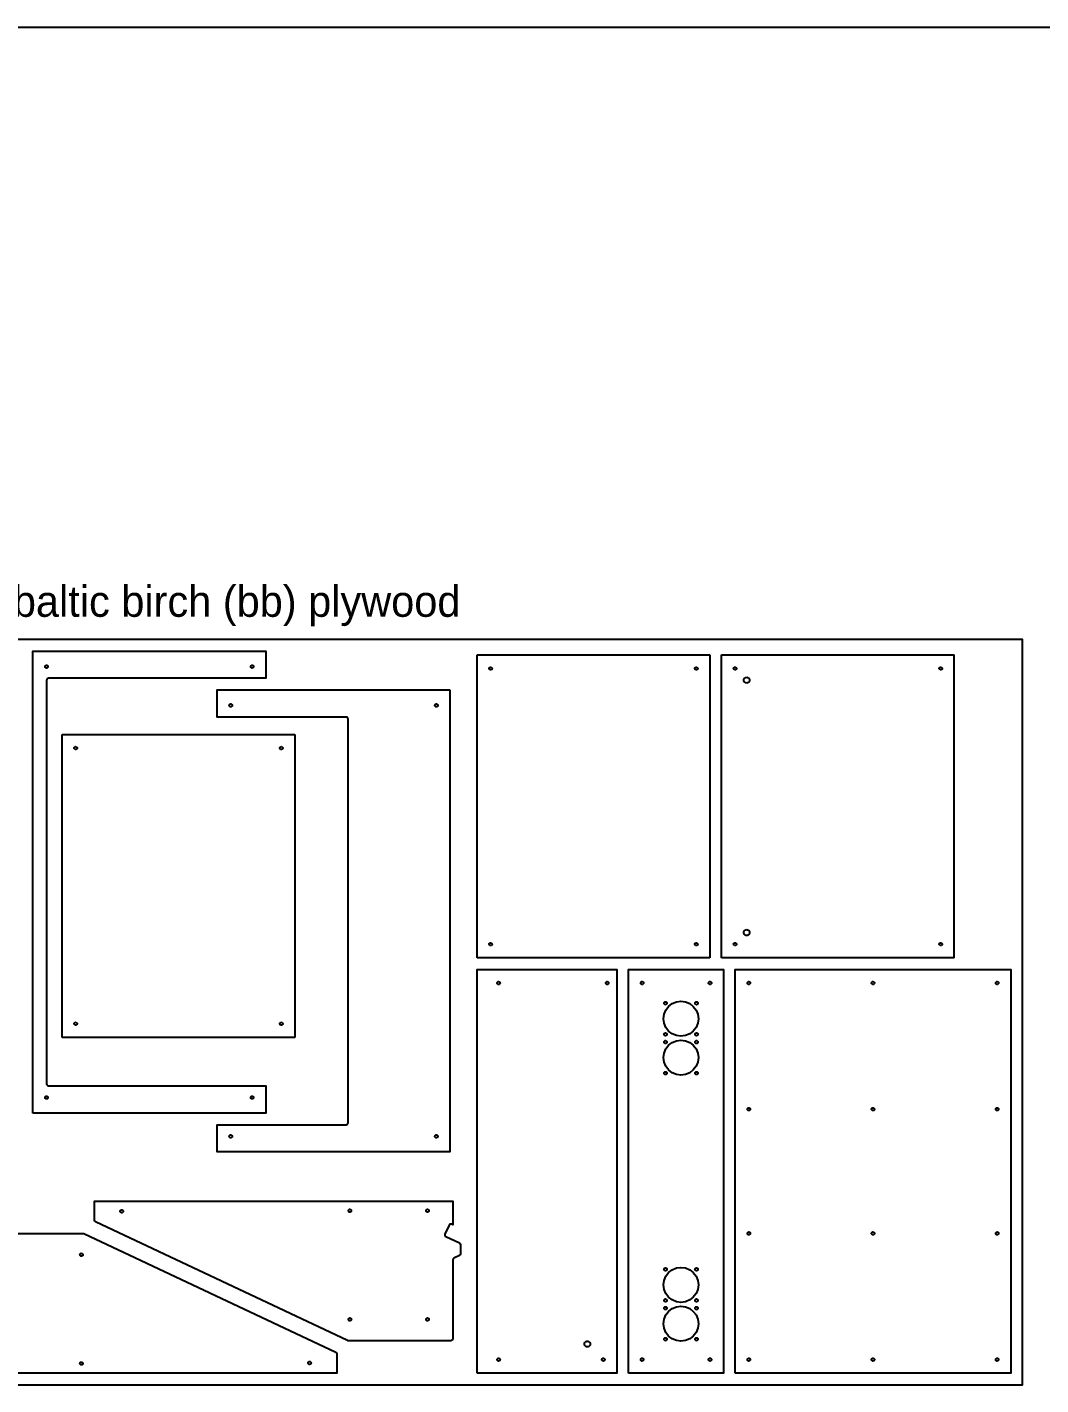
# Model space of a CAD drawing. Header units: inches. Extents: x -747 to 373, y -841 to -415.
# Drawn here: x -114.3 to -49, y -614.3 to -526.9 of the extents above; entities that cross this region are included whole.
import ezdxf

# ---------------------------------------------------------------- set-up
doc = ezdxf.new("R2010")
doc.units = ezdxf.units.IN
doc.header["$MEASUREMENT"] = 0
for name, color, linetype in [('T_ANNO', 6, 'Continuous'), ('T_CUT_HOLE_3_16_INCH', 2, 'Continuous'), ('T_CUT_HOLE_3_8_INCH', 4, 'Continuous'), ('T_CUT_THRU', 7, 'Continuous')]:
    doc.layers.add(name, color=color, linetype=linetype)

msp = doc.modelspace()

# ---------------------------------------------------------------- linework, layer by layer
at = {"layer": 'T_ANNO'}
msp.add_line((-666.258, -526.892), (372.702, -526.892), dxfattribs=at)
msp.add_lwpolyline([(-146.171, -614.314), (-50.171, -614.314), (-50.171, -566.314), (-146.171, -566.314)], close=True, dxfattribs=at)
at = {"layer": 'T_CUT_HOLE_3_16_INCH'}
for p, q in [((-84.528, -568.195), (-84.526, -568.171)), ((-84.523, -568.219), (-84.528, -568.195)), ((-84.526, -568.171), (-84.519, -568.147)), ((-84.512, -568.241), (-84.523, -568.219)), ((-84.519, -568.147), (-84.505, -568.127)), ((-84.505, -568.127), (-84.487, -568.111)), ((-84.487, -568.111), (-84.465, -568.1)), ((-84.465, -568.1), (-84.441, -568.095)), ((-84.441, -568.095), (-84.417, -568.096)), ((-84.417, -568.096), (-84.393, -568.104)), ((-84.393, -568.104), (-84.373, -568.118)), ((-84.373, -568.118), (-84.357, -568.136)), ((-84.35, -568.23), (-84.364, -568.25)), ((-84.357, -568.136), (-84.346, -568.158)), ((-84.342, -568.206), (-84.35, -568.23)), ((-84.346, -568.158), (-84.341, -568.182)), ((-84.341, -568.182), (-84.342, -568.206)), ((-71.278, -568.195), (-71.276, -568.171)), ((-71.273, -568.219), (-71.278, -568.195)), ((-71.276, -568.171), (-71.269, -568.147)), ((-71.262, -568.241), (-71.273, -568.219)), ((-71.269, -568.147), (-71.255, -568.127)), ((-71.255, -568.127), (-71.237, -568.111)), ((-71.237, -568.111), (-71.215, -568.1)), ((-71.215, -568.1), (-71.191, -568.095)), ((-71.191, -568.095), (-71.167, -568.096)), ((-71.167, -568.096), (-71.143, -568.104)), ((-71.143, -568.104), (-71.123, -568.118)), ((-71.123, -568.118), (-71.107, -568.136)), ((-71.1, -568.23), (-71.114, -568.25)), ((-71.107, -568.136), (-71.096, -568.158)), ((-71.092, -568.206), (-71.1, -568.23)), ((-71.096, -568.158), (-71.091, -568.182)), ((-71.091, -568.182), (-71.092, -568.206)), ((-68.778, -568.195), (-68.776, -568.171)), ((-68.773, -568.219), (-68.778, -568.195)), ((-68.776, -568.171), (-68.769, -568.147)), ((-68.762, -568.241), (-68.773, -568.219)), ((-68.769, -568.147), (-68.755, -568.127)), ((-68.755, -568.127), (-68.737, -568.111)), ((-68.737, -568.111), (-68.715, -568.1)), ((-68.715, -568.1), (-68.691, -568.095)), ((-68.691, -568.095), (-68.667, -568.096)), ((-68.667, -568.096), (-68.643, -568.104)), ((-68.643, -568.104), (-68.623, -568.118)), ((-68.623, -568.118), (-68.607, -568.136)), ((-68.6, -568.23), (-68.614, -568.25)), ((-68.607, -568.136), (-68.596, -568.158)), ((-68.592, -568.206), (-68.6, -568.23)), ((-68.596, -568.158), (-68.591, -568.182)), ((-68.591, -568.182), (-68.592, -568.206)), ((-55.528, -568.195), (-55.526, -568.171)), ((-55.523, -568.219), (-55.528, -568.195)), ((-55.526, -568.171), (-55.519, -568.147)), ((-55.512, -568.241), (-55.523, -568.219)), ((-55.519, -568.147), (-55.505, -568.127)), ((-55.505, -568.127), (-55.487, -568.111)), ((-55.487, -568.111), (-55.465, -568.1)), ((-55.465, -568.1), (-55.441, -568.095)), ((-55.441, -568.095), (-55.417, -568.096)), ((-55.417, -568.096), (-55.393, -568.104)), ((-55.393, -568.104), (-55.373, -568.118)), ((-55.373, -568.118), (-55.357, -568.136)), ((-55.35, -568.23), (-55.364, -568.25)), ((-55.357, -568.136), (-55.346, -568.158)), ((-55.342, -568.206), (-55.35, -568.23)), ((-55.346, -568.158), (-55.341, -568.182)), ((-55.341, -568.182), (-55.342, -568.206)), ((-84.496, -568.259), (-84.512, -568.241)), ((-84.476, -568.273), (-84.496, -568.259)), ((-84.452, -568.281), (-84.476, -568.273)), ((-84.428, -568.282), (-84.452, -568.281)), ((-84.404, -568.277), (-84.428, -568.282)), ((-84.382, -568.266), (-84.404, -568.277)), ((-84.364, -568.25), (-84.382, -568.266)), ((-71.246, -568.259), (-71.262, -568.241)), ((-71.226, -568.273), (-71.246, -568.259)), ((-71.202, -568.281), (-71.226, -568.273)), ((-71.178, -568.282), (-71.202, -568.281)), ((-71.154, -568.277), (-71.178, -568.282)), ((-71.132, -568.266), (-71.154, -568.277)), ((-71.114, -568.25), (-71.132, -568.266)), ((-68.746, -568.259), (-68.762, -568.241)), ((-68.726, -568.273), (-68.746, -568.259)), ((-68.702, -568.281), (-68.726, -568.273)), ((-68.678, -568.282), (-68.702, -568.281)), ((-68.654, -568.277), (-68.678, -568.282)), ((-68.632, -568.266), (-68.654, -568.277)), ((-68.614, -568.25), (-68.632, -568.266)), ((-55.496, -568.259), (-55.512, -568.241)), ((-55.476, -568.273), (-55.496, -568.259)), ((-55.452, -568.281), (-55.476, -568.273)), ((-55.428, -568.282), (-55.452, -568.281)), ((-55.404, -568.277), (-55.428, -568.282)), ((-55.382, -568.266), (-55.404, -568.277)), ((-55.364, -568.25), (-55.382, -568.266)), ((-111.265, -573.32), (-111.263, -573.296)), ((-111.26, -573.344), (-111.265, -573.32)), ((-111.263, -573.296), (-111.256, -573.272)), ((-111.249, -573.366), (-111.26, -573.344)), ((-111.256, -573.272), (-111.242, -573.252)), ((-111.233, -573.384), (-111.249, -573.366)), ((-111.242, -573.252), (-111.224, -573.236)), ((-111.212, -573.398), (-111.233, -573.384)), ((-111.224, -573.236), (-111.202, -573.225)), ((-111.189, -573.406), (-111.212, -573.398)), ((-111.202, -573.225), (-111.178, -573.22)), ((-111.165, -573.407), (-111.189, -573.406)), ((-111.178, -573.22), (-111.153, -573.221)), ((-111.141, -573.402), (-111.165, -573.407)), ((-111.153, -573.221), (-111.13, -573.229)), ((-111.119, -573.391), (-111.141, -573.402)), ((-111.13, -573.229), (-111.11, -573.243)), ((-111.101, -573.375), (-111.119, -573.391)), ((-111.11, -573.243), (-111.094, -573.261)), ((-111.087, -573.355), (-111.101, -573.375)), ((-111.094, -573.261), (-111.083, -573.283)), ((-111.079, -573.331), (-111.087, -573.355)), ((-111.083, -573.283), (-111.078, -573.307)), ((-111.078, -573.307), (-111.079, -573.331)), ((-98.015, -573.32), (-98.013, -573.296)), ((-98.01, -573.344), (-98.015, -573.32)), ((-98.013, -573.296), (-98.006, -573.272)), ((-97.999, -573.366), (-98.01, -573.344)), ((-98.006, -573.272), (-97.992, -573.252)), ((-97.983, -573.384), (-97.999, -573.366)), ((-97.992, -573.252), (-97.974, -573.236)), ((-97.962, -573.398), (-97.983, -573.384)), ((-97.974, -573.236), (-97.952, -573.225)), ((-97.939, -573.406), (-97.962, -573.398)), ((-97.952, -573.225), (-97.928, -573.22)), ((-97.915, -573.407), (-97.939, -573.406)), ((-97.928, -573.22), (-97.903, -573.221)), ((-97.891, -573.402), (-97.915, -573.407)), ((-97.903, -573.221), (-97.88, -573.229)), ((-97.869, -573.391), (-97.891, -573.402)), ((-97.88, -573.229), (-97.86, -573.243)), ((-97.851, -573.375), (-97.869, -573.391)), ((-97.86, -573.243), (-97.844, -573.261)), ((-97.837, -573.355), (-97.851, -573.375)), ((-97.844, -573.261), (-97.833, -573.283)), ((-97.829, -573.331), (-97.837, -573.355)), ((-97.833, -573.283), (-97.828, -573.307)), ((-97.828, -573.307), (-97.829, -573.331)), ((-84.528, -585.945), (-84.526, -585.921)), ((-84.523, -585.969), (-84.528, -585.945)), ((-84.526, -585.921), (-84.519, -585.897)), ((-84.512, -585.991), (-84.523, -585.969)), ((-84.519, -585.897), (-84.505, -585.877)), ((-84.496, -586.009), (-84.512, -585.991)), ((-84.505, -585.877), (-84.487, -585.861)), ((-84.476, -586.023), (-84.496, -586.009)), ((-84.487, -585.861), (-84.465, -585.85)), ((-84.452, -586.031), (-84.476, -586.023)), ((-84.465, -585.85), (-84.441, -585.845)), ((-84.428, -586.032), (-84.452, -586.031)), ((-84.441, -585.845), (-84.417, -585.846)), ((-84.404, -586.027), (-84.428, -586.032)), ((-84.417, -585.846), (-84.393, -585.854)), ((-84.382, -586.016), (-84.404, -586.027)), ((-84.393, -585.854), (-84.373, -585.868)), ((-84.364, -586), (-84.382, -586.016)), ((-84.373, -585.868), (-84.357, -585.886)), ((-84.35, -585.98), (-84.364, -586)), ((-84.357, -585.886), (-84.346, -585.908)), ((-84.342, -585.956), (-84.35, -585.98)), ((-84.346, -585.908), (-84.341, -585.932)), ((-84.341, -585.932), (-84.342, -585.956)), ((-71.278, -585.945), (-71.276, -585.921)), ((-71.273, -585.969), (-71.278, -585.945)), ((-71.276, -585.921), (-71.269, -585.897)), ((-71.262, -585.991), (-71.273, -585.969)), ((-71.269, -585.897), (-71.255, -585.877)), ((-71.246, -586.009), (-71.262, -585.991)), ((-71.255, -585.877), (-71.237, -585.861)), ((-71.226, -586.023), (-71.246, -586.009)), ((-71.237, -585.861), (-71.215, -585.85)), ((-71.202, -586.031), (-71.226, -586.023)), ((-71.215, -585.85), (-71.191, -585.845)), ((-71.178, -586.032), (-71.202, -586.031)), ((-71.191, -585.845), (-71.167, -585.846)), ((-71.154, -586.027), (-71.178, -586.032)), ((-71.167, -585.846), (-71.143, -585.854)), ((-71.132, -586.016), (-71.154, -586.027)), ((-71.143, -585.854), (-71.123, -585.868)), ((-71.114, -586), (-71.132, -586.016)), ((-71.123, -585.868), (-71.107, -585.886)), ((-71.1, -585.98), (-71.114, -586)), ((-71.107, -585.886), (-71.096, -585.908)), ((-71.092, -585.956), (-71.1, -585.98)), ((-71.096, -585.908), (-71.091, -585.932)), ((-71.091, -585.932), (-71.092, -585.956)), ((-68.778, -585.945), (-68.776, -585.921)), ((-68.773, -585.969), (-68.778, -585.945)), ((-68.776, -585.921), (-68.769, -585.897)), ((-68.762, -585.991), (-68.773, -585.969)), ((-68.769, -585.897), (-68.755, -585.877)), ((-68.746, -586.009), (-68.762, -585.991)), ((-68.755, -585.877), (-68.737, -585.861)), ((-68.726, -586.023), (-68.746, -586.009)), ((-68.737, -585.861), (-68.715, -585.85)), ((-68.702, -586.031), (-68.726, -586.023)), ((-68.715, -585.85), (-68.691, -585.845)), ((-68.678, -586.032), (-68.702, -586.031)), ((-68.691, -585.845), (-68.667, -585.846)), ((-68.654, -586.027), (-68.678, -586.032)), ((-68.667, -585.846), (-68.643, -585.854)), ((-68.632, -586.016), (-68.654, -586.027)), ((-68.643, -585.854), (-68.623, -585.868)), ((-68.614, -586), (-68.632, -586.016)), ((-68.623, -585.868), (-68.607, -585.886)), ((-68.6, -585.98), (-68.614, -586)), ((-68.607, -585.886), (-68.596, -585.908)), ((-68.592, -585.956), (-68.6, -585.98)), ((-68.596, -585.908), (-68.591, -585.932)), ((-68.591, -585.932), (-68.592, -585.956)), ((-55.528, -585.945), (-55.526, -585.921)), ((-55.523, -585.969), (-55.528, -585.945)), ((-55.526, -585.921), (-55.519, -585.897)), ((-55.512, -585.991), (-55.523, -585.969)), ((-55.519, -585.897), (-55.505, -585.877)), ((-55.496, -586.009), (-55.512, -585.991)), ((-55.505, -585.877), (-55.487, -585.861)), ((-55.476, -586.023), (-55.496, -586.009)), ((-55.487, -585.861), (-55.465, -585.85)), ((-55.452, -586.031), (-55.476, -586.023)), ((-55.465, -585.85), (-55.441, -585.845)), ((-55.428, -586.032), (-55.452, -586.031)), ((-55.441, -585.845), (-55.417, -585.846)), ((-55.404, -586.027), (-55.428, -586.032)), ((-55.417, -585.846), (-55.393, -585.854)), ((-55.382, -586.016), (-55.404, -586.027)), ((-55.393, -585.854), (-55.373, -585.868)), ((-55.364, -586), (-55.382, -586.016)), ((-55.373, -585.868), (-55.357, -585.886)), ((-55.35, -585.98), (-55.364, -586)), ((-55.357, -585.886), (-55.346, -585.908)), ((-55.342, -585.956), (-55.35, -585.98)), ((-55.346, -585.908), (-55.341, -585.932)), ((-55.341, -585.932), (-55.342, -585.956)), ((-111.265, -591.07), (-111.263, -591.046)), ((-111.26, -591.094), (-111.265, -591.07)), ((-111.263, -591.046), (-111.256, -591.022)), ((-111.249, -591.116), (-111.26, -591.094)), ((-111.256, -591.022), (-111.242, -591.002)), ((-111.233, -591.134), (-111.249, -591.116)), ((-111.242, -591.002), (-111.224, -590.986)), ((-111.212, -591.148), (-111.233, -591.134)), ((-111.224, -590.986), (-111.202, -590.975)), ((-111.189, -591.156), (-111.212, -591.148)), ((-111.202, -590.975), (-111.178, -590.97)), ((-111.165, -591.157), (-111.189, -591.156)), ((-111.178, -590.97), (-111.153, -590.971)), ((-111.141, -591.152), (-111.165, -591.157)), ((-111.153, -590.971), (-111.13, -590.979)), ((-111.119, -591.141), (-111.141, -591.152)), ((-111.13, -590.979), (-111.11, -590.993)), ((-111.101, -591.125), (-111.119, -591.141)), ((-111.11, -590.993), (-111.094, -591.011)), ((-111.087, -591.105), (-111.101, -591.125)), ((-111.094, -591.011), (-111.083, -591.033)), ((-111.079, -591.081), (-111.087, -591.105)), ((-111.083, -591.033), (-111.078, -591.057)), ((-111.078, -591.057), (-111.079, -591.081)), ((-98.015, -591.07), (-98.013, -591.046)), ((-98.01, -591.094), (-98.015, -591.07)), ((-98.013, -591.046), (-98.006, -591.022)), ((-97.999, -591.116), (-98.01, -591.094)), ((-98.006, -591.022), (-97.992, -591.002)), ((-97.983, -591.134), (-97.999, -591.116)), ((-97.992, -591.002), (-97.974, -590.986)), ((-97.962, -591.148), (-97.983, -591.134)), ((-97.974, -590.986), (-97.952, -590.975)), ((-97.939, -591.156), (-97.962, -591.148)), ((-97.952, -590.975), (-97.928, -590.97)), ((-97.915, -591.157), (-97.939, -591.156)), ((-97.928, -590.97), (-97.903, -590.971)), ((-97.891, -591.152), (-97.915, -591.157)), ((-97.903, -590.971), (-97.88, -590.979)), ((-97.869, -591.141), (-97.891, -591.152)), ((-97.88, -590.979), (-97.86, -590.993)), ((-97.851, -591.125), (-97.869, -591.141)), ((-97.86, -590.993), (-97.844, -591.011)), ((-97.837, -591.105), (-97.851, -591.125)), ((-97.844, -591.011), (-97.833, -591.033)), ((-97.829, -591.081), (-97.837, -591.105)), ((-97.833, -591.033), (-97.828, -591.057)), ((-97.828, -591.057), (-97.829, -591.081))]:
    msp.add_line(p, q, dxfattribs=at)
for points in [[(-112.969, -568.011), (-112.958, -568.033), (-112.953, -568.057), (-112.954, -568.081), (-112.962, -568.105), (-112.976, -568.125), (-112.994, -568.141), (-113.016, -568.152), (-113.04, -568.157), (-113.064, -568.156), (-113.087, -568.148), (-113.108, -568.134), (-113.124, -568.116), (-113.135, -568.094), (-113.14, -568.07), (-113.138, -568.046), (-113.131, -568.022), (-113.117, -568.002), (-113.099, -567.986), (-113.077, -567.975), (-113.053, -567.97), (-113.028, -567.971), (-113.005, -567.979), (-112.985, -567.993)], [(-99.735, -567.993), (-99.719, -568.011), (-99.708, -568.033), (-99.703, -568.057), (-99.704, -568.081), (-99.712, -568.105), (-99.726, -568.125), (-99.744, -568.141), (-99.766, -568.152), (-99.79, -568.157), (-99.814, -568.156), (-99.837, -568.148), (-99.858, -568.134), (-99.874, -568.116), (-99.885, -568.094), (-99.89, -568.07), (-99.888, -568.046), (-99.881, -568.022), (-99.867, -568.002), (-99.849, -567.986), (-99.827, -567.975), (-99.803, -567.97), (-99.778, -567.971), (-99.755, -567.979)], [(-101.101, -570.511), (-101.09, -570.533), (-101.086, -570.557), (-101.087, -570.581), (-101.095, -570.605), (-101.108, -570.625), (-101.127, -570.641), (-101.149, -570.652), (-101.173, -570.657), (-101.197, -570.656), (-101.22, -570.648), (-101.241, -570.634), (-101.257, -570.616), (-101.268, -570.594), (-101.273, -570.57), (-101.271, -570.546), (-101.263, -570.522), (-101.25, -570.502), (-101.231, -570.486), (-101.21, -570.475), (-101.186, -570.47), (-101.161, -570.471), (-101.138, -570.479), (-101.118, -570.493)], [(-87.851, -570.511), (-87.84, -570.533), (-87.836, -570.557), (-87.837, -570.581), (-87.845, -570.605), (-87.858, -570.625), (-87.877, -570.641), (-87.899, -570.652), (-87.923, -570.657), (-87.947, -570.656), (-87.97, -570.648), (-87.991, -570.634), (-88.007, -570.616), (-88.018, -570.594), (-88.023, -570.57), (-88.021, -570.546), (-88.013, -570.522), (-88, -570.502), (-87.981, -570.486), (-87.96, -570.475), (-87.936, -570.47), (-87.911, -570.471), (-87.888, -570.479), (-87.868, -570.493)], [(-83.983, -588.509), (-83.999, -588.491), (-84.01, -588.469), (-84.015, -588.445), (-84.013, -588.421), (-84.006, -588.397), (-83.992, -588.377), (-83.974, -588.361), (-83.952, -588.35), (-83.928, -588.345), (-83.903, -588.346), (-83.88, -588.354), (-83.86, -588.368), (-83.844, -588.386), (-83.833, -588.408), (-83.828, -588.432), (-83.829, -588.456), (-83.837, -588.48), (-83.851, -588.5), (-83.869, -588.516), (-83.891, -588.527), (-83.915, -588.532), (-83.939, -588.531), (-83.962, -588.523)], [(-76.999, -588.491), (-77.01, -588.469), (-77.015, -588.445), (-77.013, -588.421), (-77.006, -588.397), (-76.992, -588.377), (-76.974, -588.361), (-76.952, -588.35), (-76.928, -588.345), (-76.903, -588.346), (-76.88, -588.354), (-76.86, -588.368), (-76.844, -588.386), (-76.833, -588.408), (-76.828, -588.432), (-76.829, -588.456), (-76.837, -588.48), (-76.851, -588.5), (-76.869, -588.516), (-76.891, -588.527), (-76.915, -588.532), (-76.939, -588.531), (-76.962, -588.523), (-76.983, -588.509)], [(-74.733, -588.509), (-74.749, -588.491), (-74.76, -588.469), (-74.765, -588.445), (-74.763, -588.421), (-74.756, -588.397), (-74.742, -588.377), (-74.724, -588.361), (-74.702, -588.35), (-74.678, -588.345), (-74.653, -588.346), (-74.63, -588.354), (-74.61, -588.368), (-74.594, -588.386), (-74.583, -588.408), (-74.578, -588.432), (-74.579, -588.456), (-74.587, -588.48), (-74.601, -588.5), (-74.619, -588.516), (-74.641, -588.527), (-74.665, -588.532), (-74.689, -588.531), (-74.712, -588.523)], [(-70.358, -588.509), (-70.374, -588.491), (-70.385, -588.469), (-70.39, -588.445), (-70.388, -588.421), (-70.381, -588.397), (-70.367, -588.377), (-70.349, -588.361), (-70.327, -588.35), (-70.303, -588.345), (-70.278, -588.346), (-70.255, -588.354), (-70.235, -588.368), (-70.219, -588.386), (-70.208, -588.408), (-70.203, -588.432), (-70.204, -588.456), (-70.212, -588.48), (-70.226, -588.5), (-70.244, -588.516), (-70.266, -588.527), (-70.29, -588.532), (-70.314, -588.531), (-70.337, -588.523)], [(-67.858, -588.509), (-67.874, -588.491), (-67.885, -588.469), (-67.89, -588.445), (-67.888, -588.421), (-67.881, -588.397), (-67.867, -588.377), (-67.849, -588.361), (-67.827, -588.35), (-67.803, -588.345), (-67.778, -588.346), (-67.755, -588.354), (-67.735, -588.368), (-67.719, -588.386), (-67.708, -588.408), (-67.703, -588.432), (-67.704, -588.456), (-67.712, -588.48), (-67.726, -588.5), (-67.744, -588.516), (-67.766, -588.527), (-67.79, -588.532), (-67.814, -588.531), (-67.837, -588.523)], [(-59.874, -588.491), (-59.885, -588.469), (-59.89, -588.445), (-59.888, -588.421), (-59.881, -588.397), (-59.867, -588.377), (-59.849, -588.361), (-59.827, -588.35), (-59.803, -588.345), (-59.778, -588.346), (-59.755, -588.354), (-59.735, -588.368), (-59.719, -588.386), (-59.708, -588.408), (-59.703, -588.432), (-59.704, -588.456), (-59.712, -588.48), (-59.726, -588.5), (-59.744, -588.516), (-59.766, -588.527), (-59.79, -588.532), (-59.814, -588.531), (-59.837, -588.523), (-59.858, -588.509)], [(-51.874, -588.491), (-51.885, -588.469), (-51.89, -588.445), (-51.888, -588.421), (-51.881, -588.397), (-51.867, -588.377), (-51.849, -588.361), (-51.827, -588.35), (-51.803, -588.345), (-51.778, -588.346), (-51.755, -588.354), (-51.735, -588.368), (-51.719, -588.386), (-51.708, -588.408), (-51.703, -588.432), (-51.704, -588.456), (-51.712, -588.48), (-51.726, -588.5), (-51.744, -588.516), (-51.766, -588.527), (-51.79, -588.532), (-51.814, -588.531), (-51.837, -588.523), (-51.858, -588.509)], [(-73.124, -589.823), (-73.147, -589.832), (-73.171, -589.835), (-73.196, -589.832), (-73.218, -589.823), (-73.238, -589.808), (-73.253, -589.788), (-73.262, -589.766), (-73.265, -589.741), (-73.262, -589.717), (-73.253, -589.695), (-73.238, -589.675), (-73.218, -589.66), (-73.196, -589.651), (-73.171, -589.648), (-73.147, -589.651), (-73.124, -589.66), (-73.105, -589.675), (-73.09, -589.695), (-73.081, -589.717), (-73.078, -589.741), (-73.081, -589.766), (-73.09, -589.788), (-73.105, -589.808)], [(-71.196, -589.835), (-71.219, -589.826), (-71.239, -589.81), (-71.254, -589.791), (-71.263, -589.768), (-71.267, -589.743), (-71.263, -589.718), (-71.254, -589.695), (-71.239, -589.676), (-71.219, -589.66), (-71.196, -589.651), (-71.171, -589.648), (-71.147, -589.651), (-71.124, -589.66), (-71.104, -589.676), (-71.089, -589.695), (-71.079, -589.718), (-71.076, -589.743), (-71.079, -589.768), (-71.089, -589.791), (-71.104, -589.81), (-71.124, -589.826), (-71.147, -589.835), (-71.171, -589.838)], [(-73.147, -591.651), (-73.124, -591.66), (-73.105, -591.675), (-73.09, -591.695), (-73.081, -591.717), (-73.078, -591.741), (-73.081, -591.766), (-73.09, -591.788), (-73.105, -591.808), (-73.124, -591.823), (-73.147, -591.832), (-73.171, -591.835), (-73.196, -591.832), (-73.218, -591.823), (-73.238, -591.808), (-73.253, -591.788), (-73.262, -591.766), (-73.265, -591.741), (-73.262, -591.717), (-73.253, -591.695), (-73.238, -591.675), (-73.218, -591.66), (-73.196, -591.651), (-73.171, -591.648)], [(-71.265, -591.741), (-71.262, -591.717), (-71.253, -591.695), (-71.238, -591.675), (-71.218, -591.66), (-71.196, -591.651), (-71.171, -591.648), (-71.147, -591.651), (-71.124, -591.66), (-71.105, -591.675), (-71.09, -591.695), (-71.081, -591.717), (-71.078, -591.741), (-71.081, -591.766), (-71.09, -591.788), (-71.105, -591.808), (-71.124, -591.823), (-71.147, -591.832), (-71.171, -591.835), (-71.196, -591.832), (-71.218, -591.823), (-71.238, -591.808), (-71.253, -591.788), (-71.262, -591.766)], [(-73.147, -592.151), (-73.124, -592.16), (-73.105, -592.175), (-73.09, -592.195), (-73.081, -592.217), (-73.078, -592.241), (-73.081, -592.266), (-73.09, -592.288), (-73.105, -592.308), (-73.124, -592.323), (-73.147, -592.332), (-73.171, -592.335), (-73.196, -592.332), (-73.218, -592.323), (-73.238, -592.308), (-73.253, -592.288), (-73.262, -592.266), (-73.265, -592.241), (-73.262, -592.217), (-73.253, -592.195), (-73.238, -592.175), (-73.218, -592.16), (-73.196, -592.151), (-73.171, -592.148)], [(-71.263, -592.268), (-71.267, -592.243), (-71.263, -592.218), (-71.254, -592.195), (-71.239, -592.176), (-71.219, -592.16), (-71.196, -592.151), (-71.171, -592.148), (-71.147, -592.151), (-71.124, -592.16), (-71.104, -592.176), (-71.089, -592.195), (-71.079, -592.218), (-71.076, -592.243), (-71.079, -592.268), (-71.089, -592.291), (-71.104, -592.31), (-71.124, -592.326), (-71.147, -592.335), (-71.171, -592.338), (-71.196, -592.335), (-71.219, -592.326), (-71.239, -592.31), (-71.254, -592.291)], [(-73.196, -594.332), (-73.218, -594.323), (-73.238, -594.308), (-73.253, -594.288), (-73.262, -594.266), (-73.265, -594.241), (-73.262, -594.217), (-73.253, -594.195), (-73.238, -594.175), (-73.218, -594.16), (-73.196, -594.151), (-73.171, -594.148), (-73.147, -594.151), (-73.124, -594.16), (-73.105, -594.175), (-73.09, -594.195), (-73.081, -594.217), (-73.078, -594.241), (-73.081, -594.266), (-73.09, -594.288), (-73.105, -594.308), (-73.124, -594.323), (-73.147, -594.332), (-73.171, -594.335)], [(-71.196, -594.332), (-71.218, -594.323), (-71.238, -594.308), (-71.253, -594.288), (-71.262, -594.266), (-71.265, -594.241), (-71.262, -594.217), (-71.253, -594.195), (-71.238, -594.175), (-71.218, -594.16), (-71.196, -594.151), (-71.171, -594.148), (-71.147, -594.151), (-71.124, -594.16), (-71.105, -594.175), (-71.09, -594.195), (-71.081, -594.217), (-71.078, -594.241), (-71.081, -594.266), (-71.09, -594.288), (-71.105, -594.308), (-71.124, -594.323), (-71.147, -594.332), (-71.171, -594.335)], [(-112.985, -595.743), (-112.969, -595.761), (-112.958, -595.783), (-112.953, -595.807), (-112.954, -595.831), (-112.962, -595.855), (-112.976, -595.875), (-112.994, -595.891), (-113.016, -595.902), (-113.04, -595.907), (-113.064, -595.906), (-113.087, -595.898), (-113.108, -595.884), (-113.124, -595.866), (-113.135, -595.844), (-113.14, -595.82), (-113.138, -595.796), (-113.131, -595.772), (-113.117, -595.752), (-113.099, -595.736), (-113.077, -595.725), (-113.053, -595.72), (-113.028, -595.721), (-113.005, -595.729)], [(-99.735, -595.743), (-99.719, -595.761), (-99.708, -595.783), (-99.703, -595.807), (-99.704, -595.831), (-99.712, -595.855), (-99.726, -595.875), (-99.744, -595.891), (-99.766, -595.902), (-99.79, -595.907), (-99.814, -595.906), (-99.837, -595.898), (-99.858, -595.884), (-99.874, -595.866), (-99.885, -595.844), (-99.89, -595.82), (-99.888, -595.796), (-99.881, -595.772), (-99.867, -595.752), (-99.849, -595.736), (-99.827, -595.725), (-99.803, -595.72), (-99.778, -595.721), (-99.755, -595.729)], [(-67.858, -596.634), (-67.874, -596.616), (-67.885, -596.594), (-67.89, -596.57), (-67.888, -596.546), (-67.881, -596.522), (-67.867, -596.502), (-67.849, -596.486), (-67.827, -596.475), (-67.803, -596.47), (-67.778, -596.471), (-67.755, -596.479), (-67.735, -596.493), (-67.719, -596.511), (-67.708, -596.533), (-67.703, -596.557), (-67.704, -596.581), (-67.712, -596.605), (-67.726, -596.625), (-67.744, -596.641), (-67.766, -596.652), (-67.79, -596.657), (-67.814, -596.656), (-67.837, -596.648)], [(-59.874, -596.616), (-59.885, -596.594), (-59.89, -596.57), (-59.888, -596.546), (-59.881, -596.522), (-59.867, -596.502), (-59.849, -596.486), (-59.827, -596.475), (-59.803, -596.47), (-59.778, -596.471), (-59.755, -596.479), (-59.735, -596.493), (-59.719, -596.511), (-59.708, -596.533), (-59.703, -596.557), (-59.704, -596.581), (-59.712, -596.605), (-59.726, -596.625), (-59.744, -596.641), (-59.766, -596.652), (-59.79, -596.657), (-59.814, -596.656), (-59.837, -596.648), (-59.858, -596.634)], [(-51.874, -596.616), (-51.885, -596.594), (-51.89, -596.57), (-51.888, -596.546), (-51.881, -596.522), (-51.867, -596.502), (-51.849, -596.486), (-51.827, -596.475), (-51.803, -596.47), (-51.778, -596.471), (-51.755, -596.479), (-51.735, -596.493), (-51.719, -596.511), (-51.708, -596.533), (-51.703, -596.557), (-51.704, -596.581), (-51.712, -596.605), (-51.726, -596.625), (-51.744, -596.641), (-51.766, -596.652), (-51.79, -596.657), (-51.814, -596.656), (-51.837, -596.648), (-51.858, -596.634)], [(-101.118, -598.243), (-101.101, -598.261), (-101.09, -598.283), (-101.086, -598.307), (-101.087, -598.331), (-101.095, -598.355), (-101.108, -598.375), (-101.127, -598.391), (-101.149, -598.402), (-101.173, -598.407), (-101.197, -598.406), (-101.22, -598.398), (-101.241, -598.384), (-101.257, -598.366), (-101.268, -598.344), (-101.273, -598.32), (-101.271, -598.296), (-101.263, -598.272), (-101.25, -598.252), (-101.231, -598.236), (-101.21, -598.225), (-101.186, -598.22), (-101.161, -598.221), (-101.138, -598.229)], [(-87.868, -598.243), (-87.851, -598.261), (-87.84, -598.283), (-87.836, -598.307), (-87.837, -598.331), (-87.845, -598.355), (-87.858, -598.375), (-87.877, -598.391), (-87.899, -598.402), (-87.923, -598.407), (-87.947, -598.406), (-87.97, -598.398), (-87.991, -598.384), (-88.007, -598.366), (-88.018, -598.344), (-88.023, -598.32), (-88.021, -598.296), (-88.013, -598.272), (-88, -598.252), (-87.981, -598.236), (-87.96, -598.225), (-87.936, -598.22), (-87.911, -598.221), (-87.888, -598.229)], [(-108.265, -603.209), (-108.281, -603.19), (-108.292, -603.169), (-108.297, -603.145), (-108.296, -603.12), (-108.288, -603.097), (-108.274, -603.076), (-108.256, -603.06), (-108.234, -603.049), (-108.21, -603.044), (-108.186, -603.046), (-108.162, -603.054), (-108.142, -603.067), (-108.126, -603.086), (-108.115, -603.107), (-108.11, -603.131), (-108.111, -603.156), (-108.119, -603.179), (-108.133, -603.199), (-108.151, -603.216), (-108.173, -603.227), (-108.197, -603.232), (-108.221, -603.23), (-108.245, -603.222)], [(-93.579, -603.153), (-93.59, -603.131), (-93.595, -603.107), (-93.593, -603.083), (-93.585, -603.06), (-93.572, -603.039), (-93.554, -603.023), (-93.532, -603.012), (-93.508, -603.007), (-93.483, -603.009), (-93.46, -603.017), (-93.44, -603.03), (-93.423, -603.048), (-93.412, -603.07), (-93.408, -603.094), (-93.409, -603.119), (-93.417, -603.142), (-93.43, -603.162), (-93.449, -603.179), (-93.471, -603.19), (-93.495, -603.194), (-93.519, -603.193), (-93.542, -603.185), (-93.563, -603.172)], [(-88.548, -603.182), (-88.567, -603.167), (-88.582, -603.148), (-88.592, -603.125), (-88.595, -603.101), (-88.592, -603.077), (-88.582, -603.054), (-88.567, -603.035), (-88.548, -603.02), (-88.525, -603.01), (-88.501, -603.007), (-88.477, -603.01), (-88.454, -603.02), (-88.435, -603.035), (-88.42, -603.054), (-88.411, -603.077), (-88.407, -603.101), (-88.411, -603.125), (-88.42, -603.148), (-88.435, -603.167), (-88.454, -603.182), (-88.477, -603.191), (-88.501, -603.195), (-88.525, -603.191)], [(-67.874, -604.616), (-67.885, -604.594), (-67.89, -604.57), (-67.888, -604.546), (-67.881, -604.522), (-67.867, -604.502), (-67.849, -604.486), (-67.827, -604.475), (-67.803, -604.47), (-67.778, -604.471), (-67.755, -604.479), (-67.735, -604.493), (-67.719, -604.511), (-67.708, -604.533), (-67.703, -604.557), (-67.704, -604.581), (-67.712, -604.605), (-67.726, -604.625), (-67.744, -604.641), (-67.766, -604.652), (-67.79, -604.657), (-67.814, -604.656), (-67.837, -604.648), (-67.858, -604.634)], [(-59.708, -604.533), (-59.703, -604.557), (-59.704, -604.581), (-59.712, -604.605), (-59.726, -604.625), (-59.744, -604.641), (-59.766, -604.652), (-59.79, -604.657), (-59.814, -604.656), (-59.837, -604.648), (-59.858, -604.634), (-59.874, -604.616), (-59.885, -604.594), (-59.89, -604.57), (-59.888, -604.546), (-59.881, -604.522), (-59.867, -604.502), (-59.849, -604.486), (-59.827, -604.475), (-59.803, -604.47), (-59.778, -604.471), (-59.755, -604.479), (-59.735, -604.493), (-59.719, -604.511)], [(-51.803, -604.47), (-51.778, -604.471), (-51.755, -604.479), (-51.735, -604.493), (-51.719, -604.511), (-51.708, -604.533), (-51.703, -604.557), (-51.704, -604.581), (-51.712, -604.605), (-51.726, -604.625), (-51.744, -604.641), (-51.766, -604.652), (-51.79, -604.657), (-51.814, -604.656), (-51.837, -604.648), (-51.858, -604.634), (-51.874, -604.616), (-51.885, -604.594), (-51.89, -604.57), (-51.888, -604.546), (-51.881, -604.522), (-51.867, -604.502), (-51.849, -604.486), (-51.827, -604.475)], [(-110.723, -605.886), (-110.712, -605.908), (-110.707, -605.932), (-110.708, -605.956), (-110.716, -605.98), (-110.73, -606), (-110.748, -606.016), (-110.77, -606.027), (-110.794, -606.032), (-110.818, -606.031), (-110.842, -606.023), (-110.862, -606.009), (-110.878, -605.991), (-110.889, -605.969), (-110.894, -605.945), (-110.892, -605.921), (-110.885, -605.897), (-110.871, -605.877), (-110.853, -605.861), (-110.831, -605.85), (-110.807, -605.845), (-110.783, -605.846), (-110.759, -605.854), (-110.739, -605.868)], [(-73.218, -606.957), (-73.238, -606.942), (-73.253, -606.923), (-73.262, -606.9), (-73.265, -606.876), (-73.262, -606.852), (-73.253, -606.829), (-73.238, -606.81), (-73.218, -606.795), (-73.196, -606.785), (-73.171, -606.782), (-73.147, -606.785), (-73.124, -606.795), (-73.105, -606.81), (-73.09, -606.829), (-73.081, -606.852), (-73.078, -606.876), (-73.081, -606.9), (-73.09, -606.923), (-73.105, -606.942), (-73.124, -606.957), (-73.147, -606.967), (-73.171, -606.97), (-73.196, -606.967)], [(-71.263, -606.853), (-71.254, -606.83), (-71.239, -606.81), (-71.219, -606.795), (-71.196, -606.786), (-71.171, -606.782), (-71.147, -606.786), (-71.124, -606.795), (-71.104, -606.81), (-71.089, -606.83), (-71.079, -606.853), (-71.076, -606.878), (-71.079, -606.902), (-71.089, -606.925), (-71.104, -606.945), (-71.124, -606.96), (-71.147, -606.97), (-71.171, -606.973), (-71.196, -606.97), (-71.219, -606.96), (-71.239, -606.945), (-71.254, -606.925), (-71.263, -606.902), (-71.267, -606.878)], [(-73.147, -608.785), (-73.124, -608.795), (-73.105, -608.81), (-73.09, -608.829), (-73.081, -608.852), (-73.078, -608.876), (-73.081, -608.9), (-73.09, -608.923), (-73.105, -608.942), (-73.124, -608.957), (-73.147, -608.967), (-73.171, -608.97), (-73.196, -608.967), (-73.218, -608.957), (-73.238, -608.942), (-73.253, -608.923), (-73.262, -608.9), (-73.265, -608.876), (-73.262, -608.852), (-73.253, -608.829), (-73.238, -608.81), (-73.218, -608.795), (-73.196, -608.785), (-73.171, -608.782)], [(-73.147, -609.285), (-73.124, -609.295), (-73.105, -609.31), (-73.09, -609.329), (-73.081, -609.352), (-73.078, -609.376), (-73.081, -609.4), (-73.09, -609.423), (-73.105, -609.442), (-73.124, -609.457), (-73.147, -609.467), (-73.171, -609.47), (-73.196, -609.467), (-73.218, -609.457), (-73.238, -609.442), (-73.253, -609.423), (-73.262, -609.4), (-73.265, -609.376), (-73.262, -609.352), (-73.253, -609.329), (-73.238, -609.31), (-73.218, -609.295), (-73.196, -609.285), (-73.171, -609.282)], [(-71.147, -609.286), (-71.124, -609.295), (-71.104, -609.31), (-71.089, -609.33), (-71.079, -609.353), (-71.076, -609.378), (-71.079, -609.402), (-71.089, -609.425), (-71.104, -609.445), (-71.124, -609.46), (-71.147, -609.47), (-71.171, -609.473), (-71.196, -609.47), (-71.219, -609.46), (-71.239, -609.445), (-71.254, -609.425), (-71.263, -609.402), (-71.267, -609.378), (-71.263, -609.353), (-71.254, -609.33), (-71.239, -609.31), (-71.219, -609.295), (-71.196, -609.286), (-71.171, -609.282)], [(-71.262, -608.9), (-71.265, -608.876), (-71.262, -608.852), (-71.253, -608.829), (-71.238, -608.81), (-71.218, -608.795), (-71.196, -608.785), (-71.171, -608.782), (-71.147, -608.785), (-71.124, -608.795), (-71.105, -608.81), (-71.09, -608.829), (-71.081, -608.852), (-71.078, -608.876), (-71.081, -608.9), (-71.09, -608.923), (-71.105, -608.942), (-71.124, -608.957), (-71.147, -608.967), (-71.171, -608.97), (-71.196, -608.967), (-71.218, -608.957), (-71.238, -608.942), (-71.253, -608.923)], [(-93.579, -610.153), (-93.59, -610.131), (-93.595, -610.107), (-93.593, -610.083), (-93.585, -610.06), (-93.572, -610.039), (-93.554, -610.023), (-93.532, -610.012), (-93.508, -610.007), (-93.483, -610.009), (-93.46, -610.017), (-93.44, -610.03), (-93.423, -610.048), (-93.412, -610.07), (-93.408, -610.094), (-93.409, -610.119), (-93.417, -610.142), (-93.43, -610.162), (-93.449, -610.179), (-93.471, -610.19), (-93.495, -610.194), (-93.519, -610.193), (-93.542, -610.185), (-93.563, -610.172)], [(-88.579, -610.153), (-88.59, -610.131), (-88.595, -610.107), (-88.593, -610.083), (-88.585, -610.06), (-88.572, -610.039), (-88.554, -610.023), (-88.532, -610.012), (-88.508, -610.007), (-88.483, -610.009), (-88.46, -610.017), (-88.44, -610.03), (-88.423, -610.048), (-88.412, -610.07), (-88.408, -610.094), (-88.409, -610.119), (-88.417, -610.142), (-88.43, -610.162), (-88.449, -610.179), (-88.471, -610.19), (-88.495, -610.194), (-88.519, -610.193), (-88.542, -610.185), (-88.563, -610.172)], [(-73.147, -611.285), (-73.124, -611.295), (-73.105, -611.31), (-73.09, -611.329), (-73.081, -611.352), (-73.078, -611.376), (-73.081, -611.4), (-73.09, -611.423), (-73.105, -611.442), (-73.124, -611.457), (-73.147, -611.467), (-73.171, -611.47), (-73.196, -611.467), (-73.218, -611.457), (-73.238, -611.442), (-73.253, -611.423), (-73.262, -611.4), (-73.265, -611.376), (-73.262, -611.352), (-73.253, -611.329), (-73.238, -611.31), (-73.218, -611.295), (-73.196, -611.285), (-73.171, -611.282)], [(-71.147, -611.285), (-71.124, -611.295), (-71.105, -611.31), (-71.09, -611.329), (-71.081, -611.352), (-71.078, -611.376), (-71.081, -611.4), (-71.09, -611.423), (-71.105, -611.442), (-71.124, -611.457), (-71.147, -611.467), (-71.171, -611.47), (-71.196, -611.467), (-71.218, -611.457), (-71.238, -611.442), (-71.253, -611.423), (-71.262, -611.4), (-71.265, -611.376), (-71.262, -611.352), (-71.253, -611.329), (-71.238, -611.31), (-71.218, -611.295), (-71.196, -611.285), (-71.171, -611.282)], [(-96.037, -612.831), (-96.02, -612.849), (-96.009, -612.871), (-96.005, -612.895), (-96.006, -612.919), (-96.014, -612.943), (-96.027, -612.963), (-96.046, -612.979), (-96.068, -612.99), (-96.092, -612.995), (-96.116, -612.993), (-96.139, -612.986), (-96.16, -612.972), (-96.176, -612.954), (-96.187, -612.932), (-96.192, -612.908), (-96.19, -612.884), (-96.182, -612.86), (-96.169, -612.84), (-96.15, -612.824), (-96.129, -612.813), (-96.105, -612.808), (-96.08, -612.809), (-96.057, -612.817)], [(-83.996, -612.746), (-84.008, -612.724), (-84.014, -612.701), (-84.014, -612.676), (-84.008, -612.653), (-83.996, -612.632), (-83.978, -612.614), (-83.957, -612.602), (-83.934, -612.596), (-83.909, -612.596), (-83.886, -612.602), (-83.864, -612.614), (-83.847, -612.631), (-83.835, -612.653), (-83.828, -612.676), (-83.828, -612.701), (-83.835, -612.724), (-83.847, -612.746), (-83.864, -612.763), (-83.885, -612.775), (-83.909, -612.781), (-83.933, -612.781), (-83.957, -612.775), (-83.978, -612.763)], [(-77.26, -612.719), (-77.265, -612.695), (-77.263, -612.671), (-77.256, -612.647), (-77.242, -612.627), (-77.224, -612.611), (-77.202, -612.6), (-77.178, -612.595), (-77.153, -612.596), (-77.13, -612.604), (-77.11, -612.618), (-77.094, -612.636), (-77.083, -612.658), (-77.078, -612.682), (-77.079, -612.706), (-77.087, -612.73), (-77.101, -612.75), (-77.119, -612.766), (-77.141, -612.777), (-77.165, -612.782), (-77.189, -612.781), (-77.212, -612.773), (-77.233, -612.759), (-77.249, -612.741)], [(-74.733, -612.759), (-74.749, -612.741), (-74.76, -612.719), (-74.765, -612.695), (-74.763, -612.671), (-74.756, -612.647), (-74.742, -612.627), (-74.724, -612.611), (-74.702, -612.6), (-74.678, -612.595), (-74.653, -612.596), (-74.63, -612.604), (-74.61, -612.618), (-74.594, -612.636), (-74.583, -612.658), (-74.578, -612.682), (-74.579, -612.706), (-74.587, -612.73), (-74.601, -612.75), (-74.619, -612.766), (-74.641, -612.777), (-74.665, -612.782), (-74.689, -612.781), (-74.712, -612.773)], [(-70.374, -612.741), (-70.385, -612.719), (-70.39, -612.695), (-70.388, -612.671), (-70.381, -612.647), (-70.367, -612.627), (-70.349, -612.611), (-70.327, -612.6), (-70.303, -612.595), (-70.278, -612.596), (-70.255, -612.604), (-70.235, -612.618), (-70.219, -612.636), (-70.208, -612.658), (-70.203, -612.682), (-70.204, -612.706), (-70.212, -612.73), (-70.226, -612.75), (-70.244, -612.766), (-70.266, -612.777), (-70.29, -612.782), (-70.314, -612.781), (-70.337, -612.773), (-70.358, -612.759)], [(-67.874, -612.741), (-67.885, -612.719), (-67.89, -612.695), (-67.888, -612.671), (-67.881, -612.647), (-67.867, -612.627), (-67.849, -612.611), (-67.827, -612.6), (-67.803, -612.595), (-67.778, -612.596), (-67.755, -612.604), (-67.735, -612.618), (-67.719, -612.636), (-67.708, -612.658), (-67.703, -612.682), (-67.704, -612.706), (-67.712, -612.73), (-67.726, -612.75), (-67.744, -612.766), (-67.766, -612.777), (-67.79, -612.782), (-67.814, -612.781), (-67.837, -612.773), (-67.858, -612.759)], [(-59.888, -612.671), (-59.881, -612.647), (-59.867, -612.627), (-59.849, -612.611), (-59.827, -612.6), (-59.803, -612.595), (-59.778, -612.596), (-59.755, -612.604), (-59.735, -612.618), (-59.719, -612.636), (-59.708, -612.658), (-59.703, -612.682), (-59.704, -612.706), (-59.712, -612.73), (-59.726, -612.75), (-59.744, -612.766), (-59.766, -612.777), (-59.79, -612.782), (-59.814, -612.781), (-59.837, -612.773), (-59.858, -612.759), (-59.874, -612.741), (-59.885, -612.719), (-59.89, -612.695)], [(-51.888, -612.671), (-51.881, -612.647), (-51.867, -612.627), (-51.849, -612.611), (-51.827, -612.6), (-51.803, -612.595), (-51.778, -612.596), (-51.755, -612.604), (-51.735, -612.618), (-51.719, -612.636), (-51.708, -612.658), (-51.703, -612.682), (-51.704, -612.706), (-51.712, -612.73), (-51.726, -612.75), (-51.744, -612.766), (-51.766, -612.777), (-51.79, -612.782), (-51.814, -612.781), (-51.837, -612.773), (-51.858, -612.759), (-51.874, -612.741), (-51.885, -612.719), (-51.89, -612.695)], [(-110.723, -612.886), (-110.712, -612.908), (-110.707, -612.932), (-110.708, -612.956), (-110.716, -612.98), (-110.73, -613), (-110.748, -613.016), (-110.77, -613.027), (-110.794, -613.032), (-110.818, -613.031), (-110.842, -613.023), (-110.862, -613.009), (-110.878, -612.991), (-110.889, -612.969), (-110.894, -612.945), (-110.892, -612.921), (-110.885, -612.897), (-110.871, -612.877), (-110.853, -612.861), (-110.831, -612.85), (-110.807, -612.845), (-110.783, -612.846), (-110.759, -612.854), (-110.739, -612.868)]]:
    msp.add_lwpolyline(points, close=True, dxfattribs=at)
at = {"layer": 'T_CUT_HOLE_3_8_INCH'}
for p, q in [((-68.122, -568.939), (-68.116, -568.89)), ((-68.116, -568.987), (-68.122, -568.939)), ((-68.116, -568.89), (-68.097, -568.845)), ((-68.097, -569.032), (-68.116, -568.987)), ((-68.097, -568.845), (-68.067, -568.806)), ((-68.067, -569.071), (-68.097, -569.032)), ((-68.067, -568.806), (-68.028, -568.776)), ((-68.028, -569.101), (-68.067, -569.071)), ((-68.028, -568.776), (-67.983, -568.757)), ((-67.983, -569.12), (-68.028, -569.101)), ((-67.983, -568.757), (-67.934, -568.751)), ((-67.934, -568.751), (-67.886, -568.757)), ((-67.886, -568.757), (-67.841, -568.776)), ((-67.841, -569.101), (-67.886, -569.12)), ((-67.841, -568.776), (-67.802, -568.806)), ((-67.802, -569.071), (-67.841, -569.101)), ((-67.802, -568.806), (-67.772, -568.845)), ((-67.772, -569.032), (-67.802, -569.071)), ((-67.772, -568.845), (-67.753, -568.89)), ((-67.753, -568.987), (-67.772, -569.032)), ((-67.753, -568.89), (-67.747, -568.939)), ((-67.747, -568.939), (-67.753, -568.987)), ((-67.934, -569.126), (-67.983, -569.12)), ((-67.886, -569.12), (-67.934, -569.126)), ((-68.122, -585.188), (-68.115, -585.14)), ((-68.116, -585.237), (-68.122, -585.188)), ((-68.097, -585.282), (-68.116, -585.237)), ((-68.115, -585.14), (-68.097, -585.094)), ((-68.097, -585.094), (-68.067, -585.056)), ((-68.067, -585.321), (-68.097, -585.282)), ((-68.067, -585.056), (-68.028, -585.026)), ((-68.029, -585.351), (-68.067, -585.321)), ((-67.983, -585.37), (-68.029, -585.351)), ((-68.028, -585.026), (-67.983, -585.007)), ((-67.983, -585.007), (-67.934, -585.001)), ((-67.935, -585.376), (-67.983, -585.37)), ((-67.886, -585.37), (-67.935, -585.376)), ((-67.934, -585.001), (-67.886, -585.008)), ((-67.886, -585.008), (-67.84, -585.026)), ((-67.841, -585.351), (-67.886, -585.37)), ((-67.802, -585.321), (-67.841, -585.351)), ((-67.84, -585.026), (-67.802, -585.056)), ((-67.802, -585.056), (-67.772, -585.095)), ((-67.772, -585.283), (-67.802, -585.321)), ((-67.772, -585.095), (-67.753, -585.14)), ((-67.753, -585.237), (-67.772, -585.283)), ((-67.753, -585.14), (-67.747, -585.189)), ((-67.747, -585.189), (-67.753, -585.237))]:
    msp.add_line(p, q, dxfattribs=at)
msp.add_lwpolyline([(-78.232, -611.873), (-78.263, -611.865), (-78.293, -611.851), (-78.32, -611.832), (-78.343, -611.809), (-78.362, -611.782), (-78.375, -611.753), (-78.384, -611.721), (-78.387, -611.689), (-78.384, -611.656), (-78.375, -611.624), (-78.362, -611.595), (-78.343, -611.568), (-78.32, -611.545), (-78.293, -611.526), (-78.263, -611.512), (-78.232, -611.504), (-78.199, -611.501), (-78.167, -611.504), (-78.135, -611.512), (-78.105, -611.526), (-78.079, -611.545), (-78.056, -611.568), (-78.037, -611.595), (-78.023, -611.624), (-78.015, -611.656), (-78.012, -611.689), (-78.015, -611.721), (-78.023, -611.753), (-78.037, -611.782), (-78.056, -611.809), (-78.079, -611.832), (-78.105, -611.851), (-78.135, -611.865), (-78.167, -611.873), (-78.199, -611.876)], close=True, dxfattribs=at)
at = {"layer": 'T_CUT_THRU'}
for p, q in [((-85.309, -567.314), (-70.309, -567.314)), ((-85.309, -586.814), (-85.309, -567.314)), ((-70.309, -567.314), (-70.309, -586.814)), ((-69.559, -567.314), (-54.559, -567.314)), ((-69.559, -586.814), (-69.559, -567.314)), ((-54.559, -586.814), (-54.559, -567.314)), ((-112.046, -572.439), (-97.046, -572.439)), ((-112.046, -591.939), (-112.046, -572.439)), ((-97.046, -572.439), (-97.046, -591.939)), ((-70.309, -586.814), (-85.309, -586.814)), ((-54.559, -586.814), (-69.559, -586.814)), ((-97.046, -591.939), (-112.046, -591.939))]:
    msp.add_line(p, q, dxfattribs=at)
for points in [[(-113.921, -596.814), (-113.921, -567.064), (-98.921, -567.064), (-98.921, -568.814), (-112.921, -568.814, 0.414214), (-113.046, -568.939), (-113.046, -594.939, 0.414214), (-112.921, -595.064), (-98.921, -595.064), (-98.921, -596.814)], [(-87.054, -569.564), (-87.054, -599.314), (-102.054, -599.314), (-102.054, -597.564), (-93.745, -597.564, 0.414214), (-93.62, -597.439), (-93.62, -571.439, 0.414214), (-93.745, -571.314), (-102.054, -571.314), (-102.054, -569.564)], [(-86.804, -606.163, 0.290526), (-86.876, -606.276), (-86.876, -611.351, -0.414214), (-87.001, -611.476), (-93.607, -611.476, -0.110406), (-93.66, -611.464), (-109.892, -603.825, -0.290522), (-109.964, -603.712), (-109.964, -602.476), (-86.876, -602.476), (-86.876, -604.009), (-86.947, -603.975, 0.414214), (-87.113, -604.035), (-87.379, -604.601, 0.414214), (-87.32, -604.767), (-86.448, -605.177, -0.290522), (-86.376, -605.291), (-86.376, -605.882, -0.290526), (-86.448, -605.995)], [(-117.497, -609.877, 0.290526), (-117.425, -609.764), (-117.425, -604.689, -0.414214), (-117.3, -604.564), (-110.695, -604.564, -0.110406), (-110.642, -604.575), (-94.41, -612.214, -0.290522), (-94.338, -612.327), (-94.338, -613.564), (-117.425, -613.564), (-117.425, -612.031), (-117.355, -612.064, 0.414214), (-117.188, -612.004), (-116.922, -611.439, 0.414214), (-116.982, -611.272), (-117.854, -610.862, -0.290522), (-117.925, -610.749), (-117.925, -610.158, -0.290526), (-117.854, -610.044)]]:
    msp.add_lwpolyline(points, format="xyb", close=True, dxfattribs=at)
for points in [[(-85.309, -613.564), (-85.309, -587.564), (-76.296, -587.564), (-76.296, -613.564)], [(-75.546, -613.564), (-75.546, -587.564), (-69.421, -587.564), (-69.421, -613.564)], [(-68.671, -613.564), (-68.671, -587.564), (-50.921, -587.564), (-50.921, -613.564)], [(-72.171, -591.866), (-72.462, -591.828), (-72.734, -591.716), (-72.967, -591.537), (-73.146, -591.304), (-73.258, -591.033), (-73.296, -590.741), (-73.258, -590.45), (-73.146, -590.179), (-72.967, -589.946), (-72.734, -589.767), (-72.462, -589.655), (-72.171, -589.616), (-71.88, -589.655), (-71.609, -589.767), (-71.376, -589.946), (-71.197, -590.179), (-71.085, -590.45), (-71.046, -590.741), (-71.085, -591.033), (-71.197, -591.304), (-71.376, -591.537), (-71.609, -591.716), (-71.88, -591.828)], [(-71.609, -594.216), (-71.88, -594.328), (-72.169, -594.366), (-72.171, -594.366), (-72.462, -594.328), (-72.734, -594.216), (-72.967, -594.037), (-73.146, -593.804), (-73.258, -593.533), (-73.296, -593.241), (-73.258, -592.95), (-73.146, -592.679), (-72.967, -592.446), (-72.734, -592.267), (-72.462, -592.155), (-72.171, -592.116), (-71.88, -592.155), (-71.609, -592.267), (-71.376, -592.446), (-71.197, -592.679), (-71.085, -592.95), (-71.046, -593.241), (-71.085, -593.533), (-71.197, -593.804), (-71.376, -594.037)], [(-71.88, -606.789), (-71.609, -606.902), (-71.376, -607.081), (-71.197, -607.314), (-71.085, -607.585), (-71.046, -607.876), (-71.085, -608.167), (-71.197, -608.439), (-71.376, -608.672), (-71.609, -608.85), (-71.88, -608.963), (-72.171, -609.001), (-72.462, -608.963), (-72.734, -608.85), (-72.967, -608.672), (-73.146, -608.439), (-73.258, -608.167), (-73.296, -607.876), (-73.258, -607.585), (-73.146, -607.314), (-72.967, -607.081), (-72.734, -606.902), (-72.462, -606.789), (-72.171, -606.751)], [(-71.88, -609.289), (-71.609, -609.402), (-71.376, -609.581), (-71.197, -609.814), (-71.085, -610.085), (-71.046, -610.376), (-71.085, -610.667), (-71.197, -610.939), (-71.376, -611.172), (-71.609, -611.35), (-71.88, -611.463), (-72.171, -611.501), (-72.462, -611.463), (-72.734, -611.35), (-72.967, -611.172), (-73.146, -610.939), (-73.258, -610.667), (-73.296, -610.376), (-73.258, -610.085), (-73.146, -609.814), (-72.967, -609.581), (-72.734, -609.402), (-72.462, -609.289), (-72.171, -609.251)]]:
    msp.add_lwpolyline(points, close=True, dxfattribs=at)

# ---------------------------------------------------------------- texts
at = {"layer": 'T_ANNO', "insert": (-145.594, -562.86), "char_height": 2, "attachment_point": 1}
msp.add_mtext_dynamic_manual_height_columns('\\A1;interior grade 1/4" (6mm) baltic birch (bb) plywood ', width=97.93391, gutter_width=50, heights=[0], dxfattribs=at)

doc.saveas('drawing.dxf')
